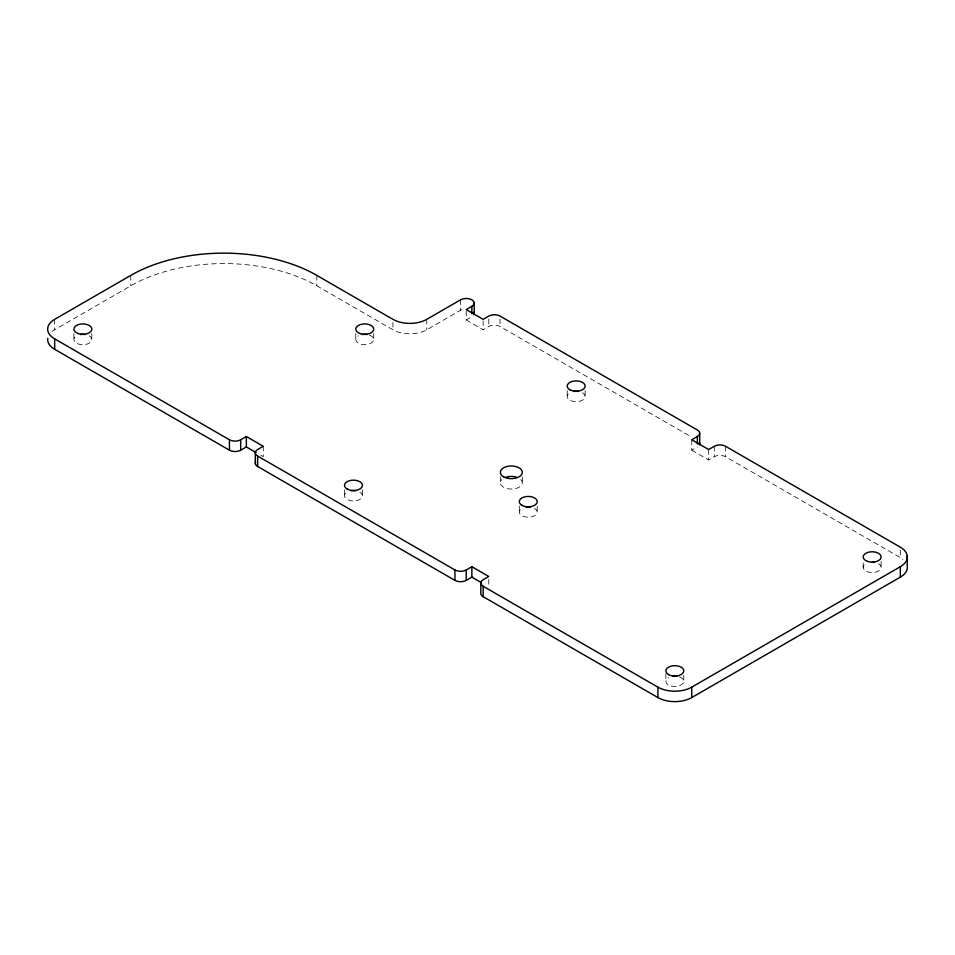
<?xml version="1.0" encoding="UTF-8"?>
<svg xmlns="http://www.w3.org/2000/svg" width="955" height="955" viewBox="0 0 955 955"><rect width="100%" height="100%" fill="white"/><g stroke="black" fill="none" stroke-linecap="round" stroke-linejoin="round"><path stroke-width="0.72" stroke-dasharray="4.78 3.58" d="M51.988 331.6A23.923 13.812 0 0 1 54.662 329.762L130.775 285.82A131.551 75.958 0 0 1 316.821 285.82L392.935 329.762A23.923 13.812 0 0 0 426.766 329.762L460.585 310.232A7.974 4.608 0 0 1 464.166 309.038M466.219 311.067L466.219 319.997L471.865 316.738M466.219 319.997L483.135 329.762L488.781 326.503A7.974 4.608 0 0 1 500.05 326.503L690.931 436.698M691.742 439.778L691.742 450.187L697.377 446.94M691.742 450.187L708.646 459.952L714.292 456.705A7.974 4.608 0 0 1 725.561 456.705L900.338 557.601A23.923 13.812 0 0 1 903.012 559.451M260.846 455.308L263.258 456.705L263.258 446.283M900.338 550.164L900.338 557.601M881.119 561.421L881.119 567.365M863.177 562.901L863.177 567.365M725.561 446.283L725.561 456.705M714.292 446.283L714.292 456.705M708.646 449.542L708.646 459.952M683.792 675.34L683.792 681.297M665.85 673.848L665.85 681.297M585.129 390.535L585.129 396.48M567.186 390.535L567.186 396.48M537.211 506.078L537.211 512.035M522.289 476.784L522.289 482.741M519.269 506.078L519.269 512.035M500.36 476.784L500.36 482.741M500.05 319.065L500.05 326.503M488.781 319.065L488.781 326.503M488.781 579.458L488.781 586.895M483.135 320.832L483.135 329.762M460.585 299.81L460.585 310.232M426.766 319.34L426.766 329.762M392.935 322.312L392.935 329.762M373.715 333.57L373.715 339.526M362.434 489.808L362.434 495.764M355.773 333.57L355.773 339.526M344.504 489.808L344.504 495.764M316.821 275.398L316.821 285.82M130.775 275.398L130.775 285.82M91.823 333.57L91.823 339.526M73.881 333.57L73.881 339.526M54.662 319.34L54.662 329.762M369.227 335.038A8.965 5.181 0 0 1 372.092 342.487A8.965 5.181 0 0 1 358.973 343.49A8.965 5.181 0 0 1 358.4 335.862M878.493 563.701A8.965 5.181 0 0 1 878.493 571.03A8.965 5.181 0 0 1 865.803 571.03A8.965 5.181 0 0 1 865.803 563.701M679.303 676.809A8.965 5.181 0 0 1 682.168 684.258A8.965 5.181 0 0 1 669.061 685.26A8.965 5.181 0 0 1 668.476 677.632M89.197 335.862A8.965 5.181 0 0 1 89.197 343.179A8.965 5.181 0 0 1 76.507 343.179A8.965 5.181 0 0 1 76.507 335.862M534.585 508.37A8.965 5.181 0 0 1 534.585 515.7A8.965 5.181 0 0 1 521.896 515.7A8.965 5.181 0 0 1 521.896 508.37M520.821 479.577A10.959 6.327 0 0 1 511.331 489.067A10.959 6.327 0 0 1 501.829 479.577M582.502 392.815A8.965 5.181 0 0 1 582.502 400.145A8.965 5.181 0 0 1 569.825 400.145A8.965 5.181 0 0 1 569.825 392.815M359.808 492.1A8.965 5.181 0 0 1 359.808 499.417A8.965 5.181 0 0 1 347.131 499.417A8.965 5.181 0 0 1 347.131 492.1"/><path stroke-width="1.43" d="M471.865 313.765L471.865 306.316A7.974 4.608 0 0 0 471.865 299.81A7.974 4.608 0 0 0 460.585 299.81L426.766 319.34A23.923 13.812 0 0 1 392.935 319.34L316.821 275.398A131.551 75.958 0 0 0 130.775 275.398L54.662 319.34A23.923 13.812 0 0 0 54.662 338.87L229.439 439.778A7.974 4.608 0 0 0 240.708 439.778L246.354 436.519L263.258 446.283L257.623 449.542A7.974 4.608 0 0 0 257.623 456.048L257.623 466.47L454.95 580.389A7.974 4.608 0 0 0 466.219 580.389L471.865 577.13L481.523 582.717M471.865 306.316L466.219 309.575L483.135 319.34L488.781 316.081A7.974 4.608 0 0 1 500.05 316.081L697.377 430.013A7.974 4.608 0 0 1 697.377 436.519L697.377 443.956M47.75 338.321A23.923 13.812 0 0 0 54.662 349.291L229.439 450.187A7.974 4.608 0 0 0 240.708 450.187L246.354 446.94L256.012 452.515M257.623 456.048L454.95 569.968A7.974 4.608 0 0 0 466.219 569.968L471.865 566.721L488.781 576.486L483.135 579.733A7.974 4.608 0 0 0 483.135 586.251L483.135 596.66L657.911 697.568A23.923 13.812 0 0 0 691.742 697.568L900.338 577.13A23.923 13.812 0 0 0 907.25 566.16L907.25 555.75M697.377 436.519L691.742 439.778L708.646 449.542L714.292 446.283A7.974 4.608 0 0 1 725.561 446.283L900.338 547.191A23.923 13.812 0 0 1 900.338 566.721L900.338 577.13M483.135 586.251L657.911 687.146A23.923 13.812 0 0 0 691.742 687.146L900.338 566.721M699.705 433.26L699.705 443.681M691.742 687.146L691.742 697.568M657.911 687.146L657.911 697.568M480.807 582.992L480.807 593.413A7.974 4.608 0 0 0 483.135 596.66M474.193 303.069L474.193 313.479M471.865 566.721L471.865 577.13M466.219 569.968L466.219 580.389M454.95 569.968L454.95 580.389M255.295 452.789L255.295 463.211M246.354 436.519L246.354 446.94M240.708 439.778L240.708 450.187M229.439 439.778L229.439 450.187M54.662 338.87L54.662 349.291M362.423 334.525A8.965 5.181 0 0 1 367.066 334.525M872.142 562.185A8.965 5.181 0 0 1 874.47 562.364M672.499 676.295A8.965 5.181 0 0 1 677.143 676.295M80.53 334.525A8.965 5.181 0 0 1 85.174 334.525M699.442 442.487A7.974 4.608 0 0 1 699.442 444.875M525.918 507.033A8.965 5.181 0 0 1 530.562 507.033M573.836 391.478A8.965 5.181 0 0 1 578.479 391.478M351.142 490.763A8.965 5.181 0 0 1 355.785 490.763M505.84 477.261A10.959 6.327 0 0 1 516.81 477.261M257.623 466.47A7.974 4.608 0 0 1 255.558 462.017M473.931 312.285A7.974 4.608 0 0 1 473.931 314.673M360.262 333.593A8.965 5.181 0 0 0 373.715 329.105A8.965 5.181 0 0 0 360.262 324.616A8.965 5.181 0 0 0 360.262 333.593M867.665 561.433A8.965 5.181 0 0 0 881.119 556.956A8.965 5.181 0 0 0 867.665 552.468A8.965 5.181 0 0 0 867.665 561.433M668.476 674.54A8.965 5.181 0 0 0 683.482 672.213A8.965 5.181 0 0 0 672.499 665.874A8.965 5.181 0 0 0 668.476 674.54M78.37 333.593A8.965 5.181 0 0 0 91.823 329.105A8.965 5.181 0 0 0 78.37 324.616A8.965 5.181 0 0 0 78.37 333.593M521.896 505.279A8.965 5.181 0 0 0 536.901 502.963A8.965 5.181 0 0 0 525.918 496.612A8.965 5.181 0 0 0 521.896 505.279M503.572 476.796A10.959 6.327 0 0 0 521.919 473.967A10.959 6.327 0 0 0 508.49 466.207A10.959 6.327 0 0 0 503.572 476.796M569.825 389.724A8.965 5.181 0 0 0 584.83 387.408A8.965 5.181 0 0 0 573.836 381.069A8.965 5.181 0 0 0 569.825 389.724M347.131 489.008A8.965 5.181 0 0 0 362.136 486.68A8.965 5.181 0 0 0 351.142 480.341A8.965 5.181 0 0 0 347.131 489.008"/></g></svg>
